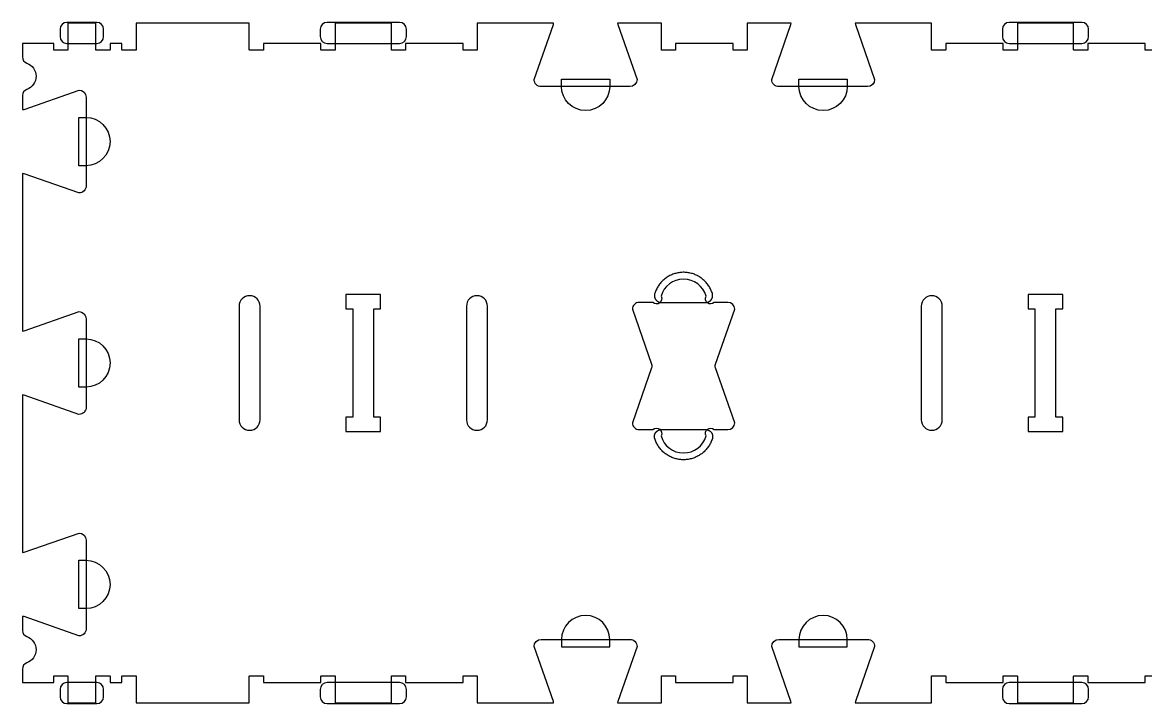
# Model space of a CAD drawing. Header units: centimetres. Extents: x -104.4 to -83.4, y -28.3 to -22.3.
# Drawn here: x -104.44 to -94.56, y -28.31 to -22.32 of the extents above; entities that cross this region are included whole.
import ezdxf

# ---------------------------------------------------------------- set-up
doc = ezdxf.new("R2010")
doc.units = ezdxf.units.CM
doc.header["$MEASUREMENT"] = 0
for name, color, linetype in [('W-S-A v1_3_ANYTOOL_CUTTHROUGH_INSID', 7, 'Continuous'), ('W-S-A v1_4_ANYTOOL_CUTTHROUGH_OUTSI', 7, 'Continuous'), ('W-S-A v1_5_ANYTOOL_HALF_MILL_9MM_IN', 7, 'Continuous')]:
    doc.layers.add(name, color=color, linetype=linetype)

msp = doc.modelspace()

# ---------------------------------------------------------------- linework, layer by layer
at = {"layer": 'W-S-A v1_3_ANYTOOL_CUTTHROUGH_INSID'}
for p, q in [((-101.2863, -24.71), (-101.5913, -24.71)), ((-101.5913, -24.71), (-101.5913, -24.835)), ((-101.2863, -24.835), (-101.2863, -24.71)), ((-95.2863, -24.71), (-95.5913, -24.71)), ((-95.5913, -24.71), (-95.5913, -24.835)), ((-95.2863, -24.835), (-95.2863, -24.71)), ((-102.5313, -24.8125), (-102.5313, -25.8125)), ((-102.3463, -25.8125), (-102.3463, -24.8125)), ((-101.5913, -24.835), (-101.5313, -24.835)), ((-101.5313, -24.835), (-101.5313, -25.79)), ((-101.3463, -25.79), (-101.3463, -24.835)), ((-101.3463, -24.835), (-101.2863, -24.835)), ((-100.5313, -24.8125), (-100.5313, -25.8125)), ((-100.3463, -25.8125), (-100.3463, -24.8125)), ((-96.5313, -24.8125), (-96.5313, -25.8125)), ((-96.3463, -25.8125), (-96.3463, -24.8125)), ((-95.5913, -24.835), (-95.5313, -24.835)), ((-95.5313, -24.835), (-95.5313, -25.79)), ((-95.3463, -24.835), (-95.2863, -24.835)), ((-95.3463, -25.79), (-95.3463, -24.835)), ((-101.5313, -25.79), (-101.5913, -25.79)), ((-101.5913, -25.79), (-101.5913, -25.915)), ((-101.2863, -25.79), (-101.3463, -25.79)), ((-101.2863, -25.915), (-101.2863, -25.79)), ((-95.5313, -25.79), (-95.5913, -25.79)), ((-95.5913, -25.79), (-95.5913, -25.915)), ((-95.2863, -25.79), (-95.3463, -25.79)), ((-95.2863, -25.915), (-95.2863, -25.79)), ((-101.5913, -25.915), (-101.2863, -25.915)), ((-95.5913, -25.915), (-95.2863, -25.915))]:
    msp.add_line(p, q, dxfattribs=at)
for centre, start, end in [((-102.4388, -24.8125), 0, 180), ((-100.4388, -24.8125), 0, 180), ((-96.4388, -24.8125), 0, 180), ((-102.4388, -25.8125), 180, 0), ((-100.4388, -25.8125), 180, 0), ((-96.4388, -25.8125), 180, 0)]:
    msp.add_arc(centre, 0.0925, start, end, dxfattribs=at)
at = {"layer": 'W-S-A v1_4_ANYTOOL_CUTTHROUGH_OUTSI'}
for p, q in [((-103.7913, -22.32), (-104.0363, -22.32)), ((-104.0363, -22.32), (-104.0363, -22.5575)), ((-103.7913, -22.5575), (-103.7913, -22.32)), ((-103.4363, -22.32), (-103.4363, -22.5575)), ((-102.4413, -22.32), (-103.4363, -22.32)), ((-102.4413, -22.5575), (-102.4413, -22.32)), ((-101.1913, -22.32), (-101.6863, -22.32)), ((-101.6863, -22.32), (-101.6863, -22.5575)), ((-101.1913, -22.5575), (-101.1913, -22.32)), ((-99.7643, -22.32), (-100.4363, -22.32)), ((-100.4363, -22.32), (-100.4363, -22.5575)), ((-99.7667, -22.3338), (-99.7643, -22.32)), ((-99.2022, -22.32), (-99.1999, -22.3339)), ((-98.8163, -22.32), (-99.2022, -22.32)), ((-98.8163, -22.5575), (-98.8163, -22.32)), ((-97.6753, -22.32), (-98.0613, -22.32)), ((-98.0613, -22.32), (-98.0613, -22.5575)), ((-97.6776, -22.3338), (-97.6753, -22.32)), ((-97.1132, -22.32), (-97.1108, -22.3339)), ((-96.4413, -22.32), (-97.1132, -22.32)), ((-96.4413, -22.5575), (-96.4413, -22.32)), ((-95.6863, -22.32), (-95.6863, -22.5575)), ((-95.1913, -22.32), (-95.6863, -22.32)), ((-95.1913, -22.5575), (-95.1913, -22.32)), ((-99.9356, -22.8167), (-99.7667, -22.3338)), ((-99.1999, -22.3339), (-99.0308, -22.8175)), ((-97.8466, -22.8167), (-97.6776, -22.3338)), ((-97.1108, -22.3339), (-96.9417, -22.8175)), ((-104.1613, -22.5), (-104.4363, -22.5)), ((-104.4363, -22.5), (-104.4363, -22.619)), ((-104.1613, -22.5575), (-104.1613, -22.5)), ((-103.6663, -22.5), (-103.6663, -22.5575)), ((-103.5613, -22.5), (-103.6663, -22.5)), ((-103.5613, -22.5575), (-103.5613, -22.5)), ((-101.8113, -22.5), (-102.3163, -22.5)), ((-102.3163, -22.5), (-102.3163, -22.5575)), ((-101.8113, -22.5575), (-101.8113, -22.5)), ((-100.5613, -22.5), (-101.0663, -22.5)), ((-101.0663, -22.5), (-101.0663, -22.5575)), ((-100.5613, -22.5575), (-100.5613, -22.5)), ((-98.1863, -22.5), (-98.6913, -22.5)), ((-98.6913, -22.5), (-98.6913, -22.5575)), ((-98.1863, -22.5575), (-98.1863, -22.5)), ((-96.3163, -22.5), (-96.3163, -22.5575)), ((-95.8113, -22.5), (-96.3163, -22.5)), ((-95.8113, -22.5575), (-95.8113, -22.5)), ((-94.5613, -22.5), (-95.0663, -22.5)), ((-95.0663, -22.5), (-95.0663, -22.5575)), ((-94.5613, -22.5575), (-94.5613, -22.5)), ((-104.0388, -22.56), (-104.1588, -22.56)), ((-103.6688, -22.56), (-103.7888, -22.56)), ((-103.4388, -22.56), (-103.5588, -22.56)), ((-102.3188, -22.56), (-102.4388, -22.56)), ((-101.6888, -22.56), (-101.8088, -22.56)), ((-101.0688, -22.56), (-101.1888, -22.56)), ((-100.4388, -22.56), (-100.5588, -22.56)), ((-98.6938, -22.56), (-98.8138, -22.56)), ((-98.0638, -22.56), (-98.1838, -22.56)), ((-96.3188, -22.56), (-96.4388, -22.56)), ((-95.6888, -22.56), (-95.8088, -22.56)), ((-95.0688, -22.56), (-95.1888, -22.56)), ((-94.4388, -22.56), (-94.5588, -22.56)), ((-104.4223, -23.0801), (-103.9388, -22.911)), ((-103.9388, -22.911), (-103.9157, -22.9154)), ((-103.9157, -22.9154), (-103.8946, -22.9293)), ((-99.0933, -22.88), (-99.8733, -22.88)), ((-99.0703, -22.8756), (-99.0933, -22.88)), ((-99.0491, -22.8617), (-99.0703, -22.8756)), ((-99.0352, -22.8405), (-99.0491, -22.8617)), ((-99.0308, -22.8175), (-99.0352, -22.8405)), ((-97.0042, -22.88), (-97.7842, -22.88)), ((-96.9812, -22.8756), (-97.0042, -22.88)), ((-96.96, -22.8617), (-96.9812, -22.8756)), ((-96.9461, -22.8405), (-96.96, -22.8617)), ((-96.9417, -22.8175), (-96.9461, -22.8405)), ((-104.4363, -22.9585), (-104.4363, -23.0824)), ((-103.8946, -22.9293), (-103.8806, -22.9505)), ((-103.8806, -22.9505), (-103.8763, -22.9735)), ((-103.8763, -22.9735), (-103.8763, -23.7535)), ((-104.4363, -23.0824), (-104.4223, -23.0801)), ((-104.4224, -23.6469), (-104.4363, -23.6446)), ((-104.4363, -23.6446), (-104.4363, -25.0314)), ((-103.9396, -23.8159), (-104.4224, -23.6469)), ((-98.8094, -24.5918), (-98.8158, -24.5985)), ((-98.8027, -24.5854), (-98.8094, -24.5918)), ((-98.7959, -24.5792), (-98.8027, -24.5854)), ((-98.7888, -24.5733), (-98.7959, -24.5792)), ((-98.7815, -24.5676), (-98.7888, -24.5733)), ((-98.774, -24.5621), (-98.7815, -24.5676)), ((-98.7663, -24.557), (-98.774, -24.5621)), ((-98.7585, -24.5521), (-98.7663, -24.557)), ((-98.7505, -24.5474), (-98.7585, -24.5521)), ((-98.7423, -24.5431), (-98.7505, -24.5474)), ((-98.734, -24.539), (-98.7423, -24.5431)), ((-98.7256, -24.5353), (-98.734, -24.539)), ((-98.717, -24.5318), (-98.7256, -24.5353)), ((-98.7083, -24.5287), (-98.717, -24.5318)), ((-98.6995, -24.5258), (-98.7083, -24.5287)), ((-98.6906, -24.5233), (-98.6995, -24.5258)), ((-98.6816, -24.521), (-98.6906, -24.5233)), ((-98.6726, -24.5191), (-98.6816, -24.521)), ((-98.6635, -24.5175), (-98.6726, -24.5191)), ((-98.6543, -24.5162), (-98.6635, -24.5175)), ((-98.6451, -24.5152), (-98.6543, -24.5162)), ((-98.6359, -24.5146), (-98.6451, -24.5152)), ((-98.6267, -24.5143), (-98.6359, -24.5146)), ((-98.6174, -24.5143), (-98.6267, -24.5143)), ((-98.6082, -24.5146), (-98.6174, -24.5143)), ((-98.599, -24.5152), (-98.6082, -24.5146)), ((-98.5898, -24.5162), (-98.599, -24.5152)), ((-98.5806, -24.5175), (-98.5898, -24.5162)), ((-98.5715, -24.5191), (-98.5806, -24.5175)), ((-98.5625, -24.521), (-98.5715, -24.5191)), ((-98.5535, -24.5233), (-98.5625, -24.521)), ((-98.5446, -24.5258), (-98.5535, -24.5233)), ((-98.5358, -24.5287), (-98.5446, -24.5258)), ((-98.5271, -24.5318), (-98.5358, -24.5287)), ((-98.5185, -24.5353), (-98.5271, -24.5318)), ((-98.5101, -24.539), (-98.5185, -24.5353)), ((-98.5018, -24.5431), (-98.5101, -24.539)), ((-98.4936, -24.5474), (-98.5018, -24.5431)), ((-98.4856, -24.5521), (-98.4936, -24.5474)), ((-98.4778, -24.557), (-98.4856, -24.5521)), ((-98.4701, -24.5621), (-98.4778, -24.557)), ((-98.4626, -24.5676), (-98.4701, -24.5621)), ((-98.4553, -24.5733), (-98.4626, -24.5676)), ((-98.4482, -24.5792), (-98.4553, -24.5733)), ((-98.4414, -24.5854), (-98.4482, -24.5792)), ((-98.4347, -24.5918), (-98.4414, -24.5854)), ((-98.4283, -24.5985), (-98.4347, -24.5918)), ((-98.8726, -24.6929), (-98.8754, -24.7017)), ((-98.8694, -24.6842), (-98.8726, -24.6929)), ((-98.866, -24.6756), (-98.8694, -24.6842)), ((-98.8622, -24.6672), (-98.866, -24.6756)), ((-98.8581, -24.6589), (-98.8622, -24.6672)), ((-98.8538, -24.6507), (-98.8581, -24.6589)), ((-98.8492, -24.6427), (-98.8538, -24.6507)), ((-98.8443, -24.6348), (-98.8492, -24.6427)), ((-98.8391, -24.6272), (-98.8443, -24.6348)), ((-98.8337, -24.6197), (-98.8391, -24.6272)), ((-98.828, -24.6124), (-98.8337, -24.6197)), ((-98.822, -24.6053), (-98.828, -24.6124)), ((-98.8158, -24.5985), (-98.822, -24.6053)), ((-98.4221, -24.6053), (-98.4283, -24.5985)), ((-98.4161, -24.6124), (-98.4221, -24.6053)), ((-98.4105, -24.6197), (-98.4161, -24.6124)), ((-98.405, -24.6272), (-98.4105, -24.6197)), ((-98.3998, -24.6348), (-98.405, -24.6272)), ((-98.3949, -24.6427), (-98.3998, -24.6348)), ((-98.3903, -24.6507), (-98.3949, -24.6427)), ((-98.386, -24.6589), (-98.3903, -24.6507)), ((-98.3819, -24.6672), (-98.386, -24.6589)), ((-98.3781, -24.6756), (-98.3819, -24.6672)), ((-98.3747, -24.6842), (-98.3781, -24.6756)), ((-98.3715, -24.6929), (-98.3747, -24.6842)), ((-98.3687, -24.7017), (-98.3715, -24.6929)), ((-98.8907, -24.7792), (-99.0121, -24.7792)), ((-98.878, -24.7159), (-98.8781, -24.718)), ((-98.8781, -24.718), (-98.8781, -24.7201)), ((-98.8781, -24.7201), (-98.878, -24.7222)), ((-98.8778, -24.7139), (-98.878, -24.7159)), ((-98.878, -24.7222), (-98.8779, -24.7242)), ((-98.8779, -24.7242), (-98.8777, -24.7263)), ((-98.8776, -24.7118), (-98.8778, -24.7139)), ((-98.8777, -24.7263), (-98.8774, -24.7284)), ((-98.8773, -24.7098), (-98.8776, -24.7118)), ((-98.8774, -24.7284), (-98.877, -24.7304)), ((-98.877, -24.7077), (-98.8773, -24.7098)), ((-98.8765, -24.7057), (-98.877, -24.7077)), ((-98.877, -24.7304), (-98.8766, -24.7324)), ((-98.8766, -24.7324), (-98.8761, -24.7344)), ((-98.876, -24.7037), (-98.8765, -24.7057)), ((-98.8761, -24.7344), (-98.8756, -24.7364)), ((-98.8754, -24.7017), (-98.876, -24.7037)), ((-98.8756, -24.7364), (-98.8749, -24.7384)), ((-98.8749, -24.7384), (-98.8742, -24.7404)), ((-98.8742, -24.7404), (-98.8735, -24.7423)), ((-98.8735, -24.7423), (-98.8726, -24.7442)), ((-98.8726, -24.7442), (-98.8717, -24.7461)), ((-98.8717, -24.7461), (-98.8708, -24.7479)), ((-98.8708, -24.7479), (-98.8697, -24.7497)), ((-98.8697, -24.7497), (-98.8687, -24.7515)), ((-98.8687, -24.7515), (-98.8675, -24.7532)), ((-98.8675, -24.7532), (-98.8663, -24.7549)), ((-98.8663, -24.7549), (-98.865, -24.7566)), ((-98.865, -24.7566), (-98.8637, -24.7582)), ((-98.8637, -24.7582), (-98.8624, -24.7597)), ((-98.8624, -24.7597), (-98.8609, -24.7612)), ((-98.8609, -24.7612), (-98.8595, -24.7627)), ((-98.8595, -24.7627), (-98.8579, -24.7641)), ((-98.8579, -24.7641), (-98.8563, -24.7654)), ((-98.8563, -24.7654), (-98.8547, -24.7667)), ((-98.8547, -24.7667), (-98.8531, -24.768)), ((-98.8531, -24.768), (-98.8514, -24.7692)), ((-98.8514, -24.7692), (-98.8496, -24.7703)), ((-98.8496, -24.7703), (-98.8478, -24.7713)), ((-98.8478, -24.7713), (-98.846, -24.7723)), ((-98.846, -24.7723), (-98.8442, -24.7733)), ((-98.8442, -24.7733), (-98.8423, -24.7741)), ((-98.8423, -24.7741), (-98.8404, -24.7749)), ((-98.8404, -24.7749), (-98.8384, -24.7757)), ((-98.8384, -24.7757), (-98.8365, -24.7763)), ((-98.8365, -24.7763), (-98.8345, -24.7769)), ((-98.8345, -24.7769), (-98.8325, -24.7775)), ((-98.8325, -24.7775), (-98.8304, -24.7779)), ((-98.8304, -24.7779), (-98.8284, -24.7783)), ((-98.8284, -24.7783), (-98.8263, -24.7787)), ((-98.8263, -24.7787), (-98.8243, -24.7789)), ((-98.8243, -24.7789), (-98.8222, -24.7791)), ((-98.8222, -24.7791), (-98.8201, -24.7792)), ((-98.8201, -24.7792), (-98.8181, -24.7792)), ((-98.8181, -24.7792), (-98.426, -24.7792)), ((-98.426, -24.7792), (-98.424, -24.7792)), ((-98.424, -24.7792), (-98.4219, -24.7791)), ((-98.4219, -24.7791), (-98.4198, -24.7789)), ((-98.4198, -24.7789), (-98.4178, -24.7787)), ((-98.4178, -24.7787), (-98.4157, -24.7783)), ((-98.4157, -24.7783), (-98.4137, -24.7779)), ((-98.4137, -24.7779), (-98.4116, -24.7775)), ((-98.4116, -24.7775), (-98.4096, -24.7769)), ((-98.4096, -24.7769), (-98.4077, -24.7763)), ((-98.4077, -24.7763), (-98.4057, -24.7757)), ((-98.4057, -24.7757), (-98.4037, -24.7749)), ((-98.4037, -24.7749), (-98.4018, -24.7741)), ((-98.4018, -24.7741), (-98.3999, -24.7733)), ((-98.3999, -24.7733), (-98.3981, -24.7723)), ((-98.3981, -24.7723), (-98.3963, -24.7713)), ((-98.3963, -24.7713), (-98.3945, -24.7703)), ((-98.3945, -24.7703), (-98.3927, -24.7692)), ((-98.3927, -24.7692), (-98.391, -24.768)), ((-98.391, -24.768), (-98.3894, -24.7667)), ((-98.3894, -24.7667), (-98.3878, -24.7654)), ((-98.3878, -24.7654), (-98.3862, -24.7641)), ((-98.3862, -24.7641), (-98.3847, -24.7627)), ((-98.3847, -24.7627), (-98.3832, -24.7612)), ((-98.3832, -24.7612), (-98.3817, -24.7597)), ((-98.3817, -24.7597), (-98.3804, -24.7582)), ((-98.3804, -24.7582), (-98.3791, -24.7566)), ((-98.3791, -24.7566), (-98.3778, -24.7549)), ((-98.3778, -24.7549), (-98.3766, -24.7532)), ((-98.3766, -24.7532), (-98.3754, -24.7515)), ((-98.3754, -24.7515), (-98.3744, -24.7497)), ((-98.3744, -24.7497), (-98.3733, -24.7479)), ((-98.3733, -24.7479), (-98.3724, -24.7461)), ((-98.3724, -24.7461), (-98.3715, -24.7442)), ((-98.3715, -24.7442), (-98.3706, -24.7423)), ((-98.3706, -24.7423), (-98.3699, -24.7404)), ((-98.3699, -24.7404), (-98.3692, -24.7384)), ((-98.3692, -24.7384), (-98.3686, -24.7364)), ((-98.3681, -24.7037), (-98.3687, -24.7017)), ((-98.3686, -24.7364), (-98.368, -24.7344)), ((-98.3676, -24.7057), (-98.3681, -24.7037)), ((-98.368, -24.7344), (-98.3675, -24.7324)), ((-98.3671, -24.7077), (-98.3676, -24.7057)), ((-98.3675, -24.7324), (-98.3671, -24.7304)), ((-98.3668, -24.7098), (-98.3671, -24.7077)), ((-98.3671, -24.7304), (-98.3667, -24.7284)), ((-98.3665, -24.7118), (-98.3668, -24.7098)), ((-98.3667, -24.7284), (-98.3664, -24.7263)), ((-98.3663, -24.7139), (-98.3665, -24.7118)), ((-98.3664, -24.7263), (-98.3662, -24.7242)), ((-98.3661, -24.7159), (-98.3663, -24.7139)), ((-98.3662, -24.7242), (-98.3661, -24.7222)), ((-98.366, -24.718), (-98.3661, -24.7159)), ((-98.3661, -24.7222), (-98.366, -24.7201)), ((-98.366, -24.7201), (-98.366, -24.718)), ((-98.2321, -24.7792), (-98.3534, -24.7792)), ((-104.4223, -25.0291), (-103.9388, -24.86)), ((-103.9388, -24.86), (-103.9157, -24.8644)), ((-103.9157, -24.8644), (-103.8946, -24.8783)), ((-103.8946, -24.8783), (-103.8806, -24.8995)), ((-99.0721, -24.8392), (-98.9031, -25.3221)), ((-98.341, -25.3221), (-98.1721, -24.8392)), ((-103.8806, -24.8995), (-103.8763, -24.9225)), ((-103.8763, -24.9225), (-103.8763, -25.7025)), ((-104.4363, -25.0314), (-104.4223, -25.0291)), ((-98.9031, -25.3564), (-99.0721, -25.8392)), ((-98.1721, -25.8392), (-98.341, -25.3564)), ((-104.4224, -25.5959), (-104.4363, -25.5936)), ((-104.4363, -25.5936), (-104.4363, -26.9804)), ((-103.9396, -25.7649), (-104.4224, -25.5959)), ((-99.0121, -25.8992), (-98.8907, -25.8992)), ((-98.8781, -25.9584), (-98.878, -25.9563)), ((-98.8781, -25.9604), (-98.8781, -25.9584)), ((-98.878, -25.9625), (-98.8781, -25.9604)), ((-98.878, -25.9563), (-98.8779, -25.9542)), ((-98.8778, -25.9646), (-98.878, -25.9625)), ((-98.8779, -25.9542), (-98.8777, -25.9522)), ((-98.8776, -25.9667), (-98.8778, -25.9646)), ((-98.8777, -25.9522), (-98.8774, -25.9501)), ((-98.8773, -25.9687), (-98.8776, -25.9667)), ((-98.8774, -25.9501), (-98.877, -25.9481)), ((-98.877, -25.9708), (-98.8773, -25.9687)), ((-98.877, -25.9481), (-98.8766, -25.946)), ((-98.8765, -25.9728), (-98.877, -25.9708)), ((-98.8766, -25.946), (-98.8761, -25.944)), ((-98.876, -25.9748), (-98.8765, -25.9728)), ((-98.8761, -25.944), (-98.8756, -25.942)), ((-98.8754, -25.9768), (-98.876, -25.9748)), ((-98.8756, -25.942), (-98.8749, -25.94)), ((-98.8726, -25.9856), (-98.8754, -25.9768)), ((-98.8749, -25.94), (-98.8742, -25.9381)), ((-98.8742, -25.9381), (-98.8735, -25.9362)), ((-98.8735, -25.9362), (-98.8726, -25.9343)), ((-98.8726, -25.9343), (-98.8717, -25.9324)), ((-98.8717, -25.9324), (-98.8708, -25.9305)), ((-98.8708, -25.9305), (-98.8697, -25.9287)), ((-98.8697, -25.9287), (-98.8687, -25.927)), ((-98.8687, -25.927), (-98.8675, -25.9252)), ((-98.8675, -25.9252), (-98.8663, -25.9235)), ((-98.8663, -25.9235), (-98.865, -25.9219)), ((-98.865, -25.9219), (-98.8637, -25.9203)), ((-98.8637, -25.9203), (-98.8624, -25.9187)), ((-98.8624, -25.9187), (-98.8609, -25.9172)), ((-98.8609, -25.9172), (-98.8595, -25.9158)), ((-98.8595, -25.9158), (-98.8579, -25.9144)), ((-98.8579, -25.9144), (-98.8563, -25.913)), ((-98.8563, -25.913), (-98.8547, -25.9117)), ((-98.8547, -25.9117), (-98.8531, -25.9105)), ((-98.8531, -25.9105), (-98.8514, -25.9093)), ((-98.8514, -25.9093), (-98.8496, -25.9082)), ((-98.8496, -25.9082), (-98.8478, -25.9071)), ((-98.8478, -25.9071), (-98.846, -25.9061)), ((-98.846, -25.9061), (-98.8442, -25.9052)), ((-98.8442, -25.9052), (-98.8423, -25.9043)), ((-98.8423, -25.9043), (-98.8404, -25.9035)), ((-98.8404, -25.9035), (-98.8384, -25.9028)), ((-98.8384, -25.9028), (-98.8365, -25.9021)), ((-98.8365, -25.9021), (-98.8345, -25.9015)), ((-98.8345, -25.9015), (-98.8325, -25.901)), ((-98.8325, -25.901), (-98.8304, -25.9005)), ((-98.8304, -25.9005), (-98.8284, -25.9001)), ((-98.8284, -25.9001), (-98.8263, -25.8998)), ((-98.8263, -25.8998), (-98.8243, -25.8996)), ((-98.8243, -25.8996), (-98.8222, -25.8994)), ((-98.8222, -25.8994), (-98.8201, -25.8993)), ((-98.8201, -25.8993), (-98.8181, -25.8992)), ((-98.8181, -25.8992), (-98.426, -25.8992)), ((-98.426, -25.8992), (-98.424, -25.8993)), ((-98.424, -25.8993), (-98.4219, -25.8994)), ((-98.4219, -25.8994), (-98.4198, -25.8996)), ((-98.4198, -25.8996), (-98.4178, -25.8998)), ((-98.4178, -25.8998), (-98.4157, -25.9001)), ((-98.4157, -25.9001), (-98.4137, -25.9005)), ((-98.4137, -25.9005), (-98.4116, -25.901)), ((-98.4116, -25.901), (-98.4096, -25.9015)), ((-98.4096, -25.9015), (-98.4077, -25.9021)), ((-98.4077, -25.9021), (-98.4057, -25.9028)), ((-98.4057, -25.9028), (-98.4037, -25.9035)), ((-98.4037, -25.9035), (-98.4018, -25.9043)), ((-98.4018, -25.9043), (-98.3999, -25.9052)), ((-98.3999, -25.9052), (-98.3981, -25.9061)), ((-98.3981, -25.9061), (-98.3963, -25.9071)), ((-98.3963, -25.9071), (-98.3945, -25.9082)), ((-98.3945, -25.9082), (-98.3927, -25.9093)), ((-98.3927, -25.9093), (-98.391, -25.9105)), ((-98.391, -25.9105), (-98.3894, -25.9117)), ((-98.3894, -25.9117), (-98.3878, -25.913)), ((-98.3878, -25.913), (-98.3862, -25.9144)), ((-98.3862, -25.9144), (-98.3847, -25.9158)), ((-98.3847, -25.9158), (-98.3832, -25.9172)), ((-98.3832, -25.9172), (-98.3817, -25.9187)), ((-98.3817, -25.9187), (-98.3804, -25.9203)), ((-98.3804, -25.9203), (-98.3791, -25.9219)), ((-98.3791, -25.9219), (-98.3778, -25.9235)), ((-98.3778, -25.9235), (-98.3766, -25.9252)), ((-98.3766, -25.9252), (-98.3754, -25.927)), ((-98.3754, -25.927), (-98.3744, -25.9287)), ((-98.3744, -25.9287), (-98.3733, -25.9305)), ((-98.3733, -25.9305), (-98.3724, -25.9324)), ((-98.3724, -25.9324), (-98.3715, -25.9343)), ((-98.3715, -25.9343), (-98.3706, -25.9362)), ((-98.3687, -25.9768), (-98.3715, -25.9856)), ((-98.3706, -25.9362), (-98.3699, -25.9381)), ((-98.3699, -25.9381), (-98.3692, -25.94)), ((-98.3692, -25.94), (-98.3686, -25.942)), ((-98.3681, -25.9748), (-98.3687, -25.9768)), ((-98.3686, -25.942), (-98.368, -25.944)), ((-98.3676, -25.9728), (-98.3681, -25.9748)), ((-98.368, -25.944), (-98.3675, -25.946)), ((-98.3671, -25.9708), (-98.3676, -25.9728)), ((-98.3675, -25.946), (-98.3671, -25.9481)), ((-98.3671, -25.9481), (-98.3667, -25.9501)), ((-98.3668, -25.9687), (-98.3671, -25.9708)), ((-98.3665, -25.9667), (-98.3668, -25.9687)), ((-98.3667, -25.9501), (-98.3664, -25.9522)), ((-98.3663, -25.9646), (-98.3665, -25.9667)), ((-98.3664, -25.9522), (-98.3662, -25.9542)), ((-98.3661, -25.9625), (-98.3663, -25.9646)), ((-98.3662, -25.9542), (-98.3661, -25.9563)), ((-98.3661, -25.9563), (-98.366, -25.9584)), ((-98.366, -25.9604), (-98.3661, -25.9625)), ((-98.366, -25.9584), (-98.366, -25.9604)), ((-98.3534, -25.8992), (-98.2321, -25.8992)), ((-98.8694, -25.9943), (-98.8726, -25.9856)), ((-98.866, -26.0028), (-98.8694, -25.9943)), ((-98.8622, -26.0113), (-98.866, -26.0028)), ((-98.8581, -26.0196), (-98.8622, -26.0113)), ((-98.8538, -26.0278), (-98.8581, -26.0196)), ((-98.8492, -26.0358), (-98.8538, -26.0278)), ((-98.8443, -26.0436), (-98.8492, -26.0358)), ((-98.8391, -26.0513), (-98.8443, -26.0436)), ((-98.8337, -26.0588), (-98.8391, -26.0513)), ((-98.828, -26.066), (-98.8337, -26.0588)), ((-98.822, -26.0731), (-98.828, -26.066)), ((-98.8158, -26.08), (-98.822, -26.0731)), ((-98.4221, -26.0731), (-98.4283, -26.08)), ((-98.4161, -26.066), (-98.4221, -26.0731)), ((-98.4105, -26.0588), (-98.4161, -26.066)), ((-98.405, -26.0513), (-98.4105, -26.0588)), ((-98.3998, -26.0436), (-98.405, -26.0513)), ((-98.3949, -26.0358), (-98.3998, -26.0436)), ((-98.3903, -26.0278), (-98.3949, -26.0358)), ((-98.386, -26.0196), (-98.3903, -26.0278)), ((-98.3819, -26.0113), (-98.386, -26.0196)), ((-98.3781, -26.0028), (-98.3819, -26.0113)), ((-98.3747, -25.9943), (-98.3781, -26.0028)), ((-98.3715, -25.9856), (-98.3747, -25.9943)), ((-98.8094, -26.0867), (-98.8158, -26.08)), ((-98.8027, -26.0931), (-98.8094, -26.0867)), ((-98.7959, -26.0993), (-98.8027, -26.0931)), ((-98.7888, -26.1052), (-98.7959, -26.0993)), ((-98.7815, -26.1109), (-98.7888, -26.1052)), ((-98.774, -26.1163), (-98.7815, -26.1109)), ((-98.7663, -26.1215), (-98.774, -26.1163)), ((-98.7585, -26.1264), (-98.7663, -26.1215)), ((-98.7505, -26.131), (-98.7585, -26.1264)), ((-98.7423, -26.1354), (-98.7505, -26.131)), ((-98.734, -26.1394), (-98.7423, -26.1354)), ((-98.7256, -26.1432), (-98.734, -26.1394)), ((-98.717, -26.1466), (-98.7256, -26.1432)), ((-98.7083, -26.1498), (-98.717, -26.1466)), ((-98.6995, -26.1527), (-98.7083, -26.1498)), ((-98.6906, -26.1552), (-98.6995, -26.1527)), ((-98.6816, -26.1574), (-98.6906, -26.1552)), ((-98.6726, -26.1594), (-98.6816, -26.1574)), ((-98.6635, -26.161), (-98.6726, -26.1594)), ((-98.6543, -26.1623), (-98.6635, -26.161)), ((-98.6451, -26.1632), (-98.6543, -26.1623)), ((-98.6359, -26.1639), (-98.6451, -26.1632)), ((-98.6267, -26.1642), (-98.6359, -26.1639)), ((-98.6174, -26.1642), (-98.6267, -26.1642)), ((-98.6082, -26.1639), (-98.6174, -26.1642)), ((-98.599, -26.1632), (-98.6082, -26.1639)), ((-98.5898, -26.1623), (-98.599, -26.1632)), ((-98.5806, -26.161), (-98.5898, -26.1623)), ((-98.5715, -26.1594), (-98.5806, -26.161)), ((-98.5625, -26.1574), (-98.5715, -26.1594)), ((-98.5535, -26.1552), (-98.5625, -26.1574)), ((-98.5446, -26.1527), (-98.5535, -26.1552)), ((-98.5358, -26.1498), (-98.5446, -26.1527)), ((-98.5271, -26.1466), (-98.5358, -26.1498)), ((-98.5185, -26.1432), (-98.5271, -26.1466)), ((-98.5101, -26.1394), (-98.5185, -26.1432)), ((-98.5018, -26.1354), (-98.5101, -26.1394)), ((-98.4936, -26.131), (-98.5018, -26.1354)), ((-98.4856, -26.1264), (-98.4936, -26.131)), ((-98.4778, -26.1215), (-98.4856, -26.1264)), ((-98.4701, -26.1163), (-98.4778, -26.1215)), ((-98.4626, -26.1109), (-98.4701, -26.1163)), ((-98.4553, -26.1052), (-98.4626, -26.1109)), ((-98.4482, -26.0993), (-98.4553, -26.1052)), ((-98.4414, -26.0931), (-98.4482, -26.0993)), ((-98.4347, -26.0867), (-98.4414, -26.0931)), ((-98.4283, -26.08), (-98.4347, -26.0867)), ((-104.4223, -26.9781), (-103.9388, -26.809)), ((-103.9388, -26.809), (-103.9157, -26.8134)), ((-103.9157, -26.8134), (-103.8946, -26.8273)), ((-103.8946, -26.8273), (-103.8806, -26.8485)), ((-103.8806, -26.8485), (-103.8763, -26.8715)), ((-103.8763, -26.8715), (-103.8763, -27.6515)), ((-104.4363, -26.9804), (-104.4223, -26.9781)), ((-104.4224, -27.5449), (-104.4363, -27.5426)), ((-104.4363, -27.5426), (-104.4363, -27.6665)), ((-103.9396, -27.7139), (-104.4224, -27.5449)), ((-99.9175, -27.7633), (-99.8963, -27.7494)), ((-99.8963, -27.7494), (-99.8733, -27.745)), ((-99.8733, -27.745), (-99.0933, -27.745)), ((-97.8284, -27.7633), (-97.8072, -27.7494)), ((-97.8072, -27.7494), (-97.7842, -27.745)), ((-97.7842, -27.745), (-97.0042, -27.745)), ((-99.9358, -27.8075), (-99.9314, -27.7845)), ((-99.7667, -28.2911), (-99.9358, -27.8075)), ((-99.9314, -27.7845), (-99.9175, -27.7633)), ((-99.0309, -27.8083), (-99.1999, -28.2912)), ((-97.8467, -27.8075), (-97.8423, -27.7845)), ((-97.6776, -28.2911), (-97.8467, -27.8075)), ((-97.8423, -27.7845), (-97.8284, -27.7633)), ((-96.9419, -27.8083), (-97.1109, -28.2912)), ((-104.4363, -28.006), (-104.4363, -28.125)), ((-104.4363, -28.125), (-104.1613, -28.125)), ((-104.1613, -28.125), (-104.1613, -28.0675)), ((-104.1588, -28.065), (-104.0388, -28.065)), ((-104.0363, -28.0675), (-104.0363, -28.305)), ((-103.7913, -28.305), (-103.7913, -28.0675)), ((-103.7888, -28.065), (-103.6688, -28.065)), ((-103.6663, -28.0675), (-103.6663, -28.125)), ((-103.6663, -28.125), (-103.5613, -28.125)), ((-103.5613, -28.125), (-103.5613, -28.0675)), ((-103.5588, -28.065), (-103.4388, -28.065)), ((-103.4363, -28.0675), (-103.4363, -28.305)), ((-102.4413, -28.305), (-102.4413, -28.0675)), ((-102.4388, -28.065), (-102.3188, -28.065)), ((-102.3163, -28.0675), (-102.3163, -28.125)), ((-102.3163, -28.125), (-101.8113, -28.125)), ((-101.8113, -28.125), (-101.8113, -28.0675)), ((-101.8088, -28.065), (-101.6888, -28.065)), ((-101.6863, -28.0675), (-101.6863, -28.305)), ((-101.1913, -28.305), (-101.1913, -28.0675)), ((-101.1888, -28.065), (-101.0688, -28.065)), ((-101.0663, -28.0675), (-101.0663, -28.125)), ((-101.0663, -28.125), (-100.5613, -28.125)), ((-100.5613, -28.125), (-100.5613, -28.0675)), ((-100.5588, -28.065), (-100.4388, -28.065)), ((-100.4363, -28.0675), (-100.4363, -28.305)), ((-98.8163, -28.305), (-98.8163, -28.0675)), ((-98.8138, -28.065), (-98.6938, -28.065)), ((-98.6913, -28.0675), (-98.6913, -28.125)), ((-98.6913, -28.125), (-98.1863, -28.125)), ((-98.1863, -28.125), (-98.1863, -28.0675)), ((-98.1838, -28.065), (-98.0638, -28.065)), ((-98.0613, -28.0675), (-98.0613, -28.305)), ((-96.4413, -28.305), (-96.4413, -28.0675)), ((-96.4388, -28.065), (-96.3188, -28.065)), ((-96.3163, -28.0675), (-96.3163, -28.125)), ((-96.3163, -28.125), (-95.8113, -28.125)), ((-95.8113, -28.125), (-95.8113, -28.0675)), ((-95.8088, -28.065), (-95.6888, -28.065)), ((-95.6863, -28.0675), (-95.6863, -28.305)), ((-95.1913, -28.305), (-95.1913, -28.0675)), ((-95.1888, -28.065), (-95.0688, -28.065)), ((-95.0663, -28.0675), (-95.0663, -28.125)), ((-95.0663, -28.125), (-94.5613, -28.125)), ((-94.5613, -28.125), (-94.5613, -28.0675)), ((-94.5588, -28.065), (-94.4388, -28.065)), ((-104.0363, -28.305), (-103.7913, -28.305)), ((-103.4363, -28.305), (-102.4413, -28.305)), ((-101.6863, -28.305), (-101.1913, -28.305)), ((-100.4363, -28.305), (-99.7643, -28.305)), ((-99.7643, -28.305), (-99.7667, -28.2911)), ((-99.1999, -28.2912), (-99.2022, -28.305)), ((-99.2022, -28.305), (-98.8163, -28.305)), ((-98.0613, -28.305), (-97.6753, -28.305)), ((-97.6753, -28.305), (-97.6776, -28.2911)), ((-97.1109, -28.2912), (-97.1132, -28.305)), ((-97.1132, -28.305), (-96.4413, -28.305)), ((-95.6863, -28.305), (-95.1913, -28.305))]:
    msp.add_line(p, q, dxfattribs=at)
for centre, radius, start, end in [((-104.3788, -22.619), 0.0575, 180, 250.52878), ((-104.3788, -22.9585), 0.0575, 109.47122, 180), ((-98.6221, -24.7792), 0.205, 15.30519, 164.69481), ((-99.0121, -24.8392), 0.06, 89.99996, 180), ((-98.2321, -24.8392), 0.06, 360, 90), ((-99.0121, -25.8392), 0.06, 180, 270.00004), ((-98.2321, -25.8392), 0.06, 270, 360), ((-98.6221, -25.8992), 0.205, 195.30519, 344.69481), ((-104.3788, -27.6665), 0.0575, 180, 250.52878), ((-104.3788, -28.006), 0.0575, 109.47122, 180)]:
    msp.add_arc(centre, radius, start, end, dxfattribs=at)
at = {"layer": 'W-S-A v1_4_ANYTOOL_CUTTHROUGH_OUTSI', "extrusion": (0, 0, -1)}
for centre, radius, start, end in [((104.1588, -22.5575), 0.0025, 270, 360), ((104.0388, -22.5575), 0.0025, 180, 270), ((103.7888, -22.5575), 0.0025, 270, 360), ((103.6688, -22.5575), 0.0025, 180, 270), ((103.5588, -22.5575), 0.0025, 270, 360), ((103.4388, -22.5575), 0.0025, 180, 270), ((102.4388, -22.5575), 0.0025, 270, 0), ((102.3188, -22.5575), 0.0025, 180, 270), ((101.8088, -22.5575), 0.0025, 270, 0), ((101.6888, -22.5575), 0.0025, 180, 270), ((101.1888, -22.5575), 0.0025, 270, 0), ((101.0688, -22.5575), 0.0025, 180, 270), ((100.5588, -22.5575), 0.0025, 270, 0), ((100.4388, -22.5575), 0.0025, 180, 270), ((98.8138, -22.5575), 0.0025, 270, 0), ((98.6938, -22.5575), 0.0025, 180, 270), ((98.1838, -22.5575), 0.0025, 270, 0), ((98.0638, -22.5575), 0.0025, 180, 270), ((96.4388, -22.5575), 0.0025, 270, 0), ((96.3188, -22.5575), 0.0025, 180, 270), ((95.8088, -22.5575), 0.0025, 270, 0), ((95.6888, -22.5575), 0.0025, 180, 270), ((95.1888, -22.5575), 0.0025, 270, 0), ((95.0688, -22.5575), 0.0025, 180, 270), ((94.5588, -22.5575), 0.0025, 270, 360), ((104.4388, -22.7888), 0.1225, 109.47122, 250.52878), ((99.8734, -22.8177), 0.0623, 269.91287, 0.96806), ((97.7843, -22.8177), 0.0623, 269.91287, 0.96806), ((103.9385, -23.7536), 0.0623, 179.91287, 270.96806), ((98.8589, -24.7474), 0.045, 150.30519, 315), ((98.3852, -24.7474), 0.045, 225, 29.69481), ((98.9606, -25.3392), 0.06, 163.37705, 196.62295), ((98.2836, -25.3392), 0.06, 343.37705, 16.62295), ((103.9385, -25.7026), 0.0623, 179.91287, 270.96806), ((98.8589, -25.9311), 0.045, 45, 209.69481), ((98.3852, -25.9311), 0.045, 330.30519, 135), ((103.9385, -27.6516), 0.0623, 179.91287, 270.96806), ((104.4388, -27.8363), 0.1225, 109.47122, 250.52878), ((99.0932, -27.8073), 0.0623, 89.91287, 180.96806), ((97.0041, -27.8073), 0.0623, 89.91287, 180.96806), ((104.1588, -28.0675), 0.0025, 0, 90), ((104.0388, -28.0675), 0.0025, 90, 180), ((103.7888, -28.0675), 0.0025, 360, 90), ((103.6688, -28.0675), 0.0025, 90, 180), ((103.5588, -28.0675), 0.0025, 0, 90), ((103.4388, -28.0675), 0.0025, 90, 180), ((102.4388, -28.0675), 0.0025, 0, 90), ((102.3188, -28.0675), 0.0025, 90, 180), ((101.8088, -28.0675), 0.0025, 0, 90), ((101.6888, -28.0675), 0.0025, 90, 180), ((101.1888, -28.0675), 0.0025, 0, 90), ((101.0688, -28.0675), 0.0025, 90, 180), ((100.5588, -28.0675), 0.0025, 0, 90), ((100.4388, -28.0675), 0.0025, 90, 180), ((98.8138, -28.0675), 0.0025, 0, 90), ((98.6938, -28.0675), 0.0025, 90, 180), ((98.1838, -28.0675), 0.0025, 360, 90), ((98.0638, -28.0675), 0.0025, 90, 180), ((96.4388, -28.0675), 0.0025, 360, 90), ((96.3188, -28.0675), 0.0025, 90, 180), ((95.8088, -28.0675), 0.0025, 0, 90), ((95.6888, -28.0675), 0.0025, 90, 180), ((95.1888, -28.0675), 0.0025, 360, 90), ((95.0688, -28.0675), 0.0025, 90, 180), ((94.5588, -28.0675), 0.0025, 0, 90)]:
    msp.add_arc(centre, radius, start, end, dxfattribs=at)
at = {"layer": 'W-S-A v1_5_ANYTOOL_HALF_MILL_9MM_IN'}
for p, q in [((-103.7825, -22.315), (-104.045, -22.315)), ((-101.12, -22.315), (-101.7575, -22.315)), ((-95.12, -22.315), (-95.7575, -22.315)), ((-104.105, -22.375), (-104.105, -22.44)), ((-103.7225, -22.44), (-103.7225, -22.375)), ((-101.8175, -22.375), (-101.8175, -22.44)), ((-101.06, -22.44), (-101.06, -22.375)), ((-95.8175, -22.375), (-95.8175, -22.44)), ((-95.06, -22.44), (-95.06, -22.375)), ((-104.045, -22.5), (-103.7825, -22.5)), ((-101.7575, -22.5), (-101.12, -22.5)), ((-95.7575, -22.5), (-95.12, -22.5)), ((-99.6958, -22.815), (-99.2708, -22.815)), ((-99.6958, -22.8775), (-99.6958, -22.815)), ((-99.2708, -22.815), (-99.2708, -22.8775)), ((-97.6067, -22.815), (-97.1817, -22.815)), ((-97.6067, -22.8775), (-97.6067, -22.815)), ((-97.1817, -22.815), (-97.1817, -22.8775)), ((-103.9413, -23.576), (-103.9413, -23.151)), ((-103.9413, -23.151), (-103.8788, -23.151)), ((-103.8788, -23.576), (-103.9413, -23.576)), ((-103.9413, -25.525), (-103.9413, -25.1)), ((-103.9413, -25.1), (-103.8788, -25.1)), ((-103.8788, -25.525), (-103.9413, -25.525)), ((-103.9413, -27.474), (-103.9413, -27.049)), ((-103.9413, -27.049), (-103.8788, -27.049)), ((-103.8788, -27.474), (-103.9413, -27.474)), ((-99.6958, -27.7475), (-99.6958, -27.81)), ((-99.2708, -27.81), (-99.2708, -27.7475)), ((-97.6067, -27.7475), (-97.6067, -27.81)), ((-97.1817, -27.81), (-97.1817, -27.7475)), ((-99.6958, -27.81), (-99.2708, -27.81)), ((-97.6067, -27.81), (-97.1817, -27.81)), ((-103.7825, -28.125), (-104.045, -28.125)), ((-101.12, -28.125), (-101.7575, -28.125)), ((-95.12, -28.125), (-95.7575, -28.125)), ((-104.105, -28.185), (-104.105, -28.25)), ((-103.7225, -28.25), (-103.7225, -28.185)), ((-101.8175, -28.185), (-101.8175, -28.25)), ((-101.06, -28.25), (-101.06, -28.185)), ((-95.8175, -28.185), (-95.8175, -28.25)), ((-95.06, -28.25), (-95.06, -28.185)), ((-104.045, -28.31), (-103.7825, -28.31)), ((-101.7575, -28.31), (-101.12, -28.31)), ((-95.7575, -28.31), (-95.12, -28.31))]:
    msp.add_line(p, q, dxfattribs=at)
for centre, radius, start, end in [((-104.045, -22.375), 0.06, 90, 180), ((-103.7825, -22.375), 0.06, 360, 90), ((-101.7575, -22.375), 0.06, 90, 180), ((-101.12, -22.375), 0.06, 360, 90), ((-95.7575, -22.375), 0.06, 90, 180), ((-95.12, -22.375), 0.06, 0, 90), ((-104.045, -22.44), 0.06, 180, 270), ((-103.7825, -22.44), 0.06, 270, 0), ((-101.7575, -22.44), 0.06, 180, 270), ((-101.12, -22.44), 0.06, 270, 0), ((-95.7575, -22.44), 0.06, 180, 270), ((-95.12, -22.44), 0.06, 270, 0), ((-99.4833, -27.7475), 0.2125, 0, 180), ((-97.3942, -27.7475), 0.2125, 0, 180), ((-104.045, -28.185), 0.06, 90, 180), ((-103.7825, -28.185), 0.06, 360, 90), ((-101.7575, -28.185), 0.06, 90, 180), ((-101.12, -28.185), 0.06, 360, 90), ((-95.7575, -28.185), 0.06, 90, 180), ((-95.12, -28.185), 0.06, 360, 90), ((-104.045, -28.25), 0.06, 180, 270), ((-103.7825, -28.25), 0.06, 270, 0), ((-101.7575, -28.25), 0.06, 180, 270), ((-101.12, -28.25), 0.06, 270, 0), ((-95.7575, -28.25), 0.06, 180, 270), ((-95.12, -28.25), 0.06, 270, 0)]:
    msp.add_arc(centre, radius, start, end, dxfattribs=at)
at = {"layer": 'W-S-A v1_5_ANYTOOL_HALF_MILL_9MM_IN', "extrusion": (0, 0, -1)}
for centre, start, end in [((99.4833, -22.8775), 180, 0), ((97.3942, -22.8775), 180, 360), ((103.8788, -23.3635), 90, 270), ((103.8788, -25.3125), 90, 270), ((103.8788, -27.2615), 90, 270)]:
    msp.add_arc(centre, 0.2125, start, end, dxfattribs=at)

doc.saveas('drawing.dxf')
